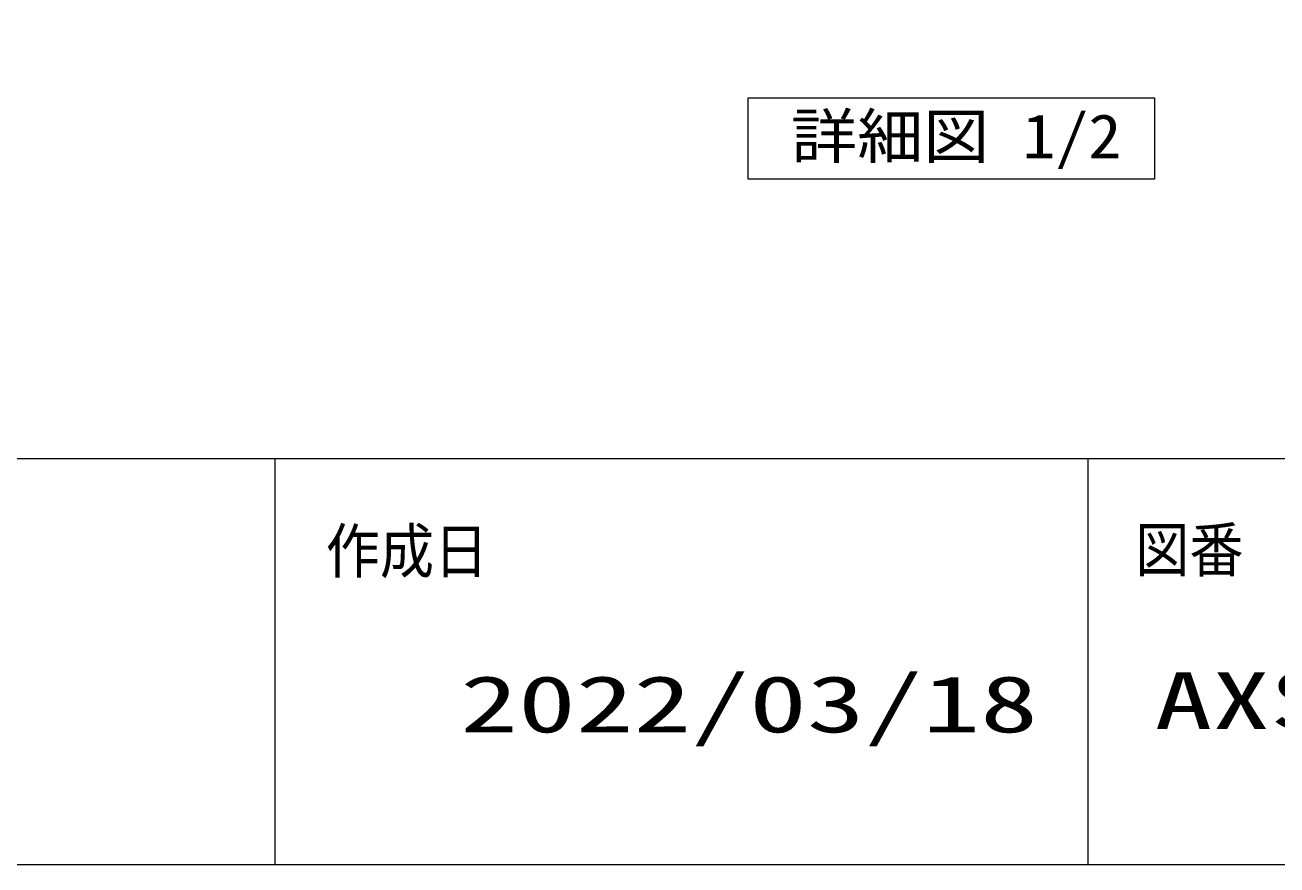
# Model space of a CAD drawing. Units: millimetres, scale not verified. Extents: x -6062 to 6062, y -3045 to 3045.
# Drawn here: x 528 to 1452, y -2770 to -2150 of the extents above; entities that cross this region are included whole.
import ezdxf
from ezdxf.enums import TextEntityAlignment as Align

# ---------------------------------------------------------------- set-up
doc = ezdxf.new("R2010")
doc.units = ezdxf.units.MM
doc.header["$LTSCALE"] = 20
doc.layers.add('0-0_1図面枠', color=7, linetype='Continuous', lineweight=9)
doc.layers.add('0-2_2寸法-3', color=7, linetype='Continuous', lineweight=9)
doc.styles.add('ＭＳ ゴシック', font='')
doc.styles.get('ＭＳ ゴシック').set_extended_font_data('MS Gothic')

# ---------------------------------------------------------------- blocks, each defined once
blk = doc.blocks.new('グループ-43')
at = {"layer": '0-2_2寸法-3'}
blk.add_lwpolyline([(56984, -44080), (62984, -44080), (62984, -45280), (56984, -45280)], close=True, dxfattribs=at)
at = {"layer": '0-2_2寸法-3', "style": 'ＭＳ ゴシック', "width": 1.1}
blk.add_text('詳細図 1/2', height=650.9, dxfattribs=at).set_placement((57617.2, -45164.4), align=Align.BOTTOM_LEFT)
blk = doc.blocks.new('グループ-46')
at = {"layer": '0-0_1図面枠'}
for p, q in [((-80000, -49400), (80000, -49400)), ((50000, -49400), (50000, -55400)), ((62000, -49400), (62000, -55400))]:
    blk.add_line(p, q, dxfattribs=at)
blk.add_lwpolyline([(-80000, 55400), (80000, 55400), (80000, -55400), (-80000, -55400)], close=True, dxfattribs=at)
blk = doc.blocks.new('図面枠')
at = {"layer": '0-0_1図面枠'}
blk.add_blockref('グループ-46', (0, 0), dxfattribs=at)
at = {"layer": '0-0_1図面枠', "style": 'ＭＳ ゴシック', "width": 0.9}
for s, p in [('作成日', (50749.9, -51287.2)), ('図番', (62699.9, -51268.3))]:
    blk.add_text(s, height=650.9, dxfattribs=at).set_placement(p, align=Align.BOTTOM_LEFT)

msp = doc.modelspace()

# ---------------------------------------------------------------- block references
at = {"layer": '0-0_1図面枠', "xscale": 0.05, "yscale": 0.05}
msp.add_blockref('図面枠', (-1787.5, 0), dxfattribs=at)
at = {"layer": '0-2_2寸法-3', "xscale": 0.05, "yscale": 0.05}
msp.add_blockref('グループ-43', (-1787.5, 0), dxfattribs=at)

# ---------------------------------------------------------------- texts
at = {"layer": '0-0_1図面枠', "style": 'ＭＳ ゴシック', "width": 1.5}
for s, p in [('2022/03/18', (849.28, -2684.72)), ('AXSC32-Z007SW-N-TK-Y-03', (1361.76, -2682.24))]:
    msp.add_text(s, height=41.79, dxfattribs=at).set_placement(p, align=Align.BOTTOM_LEFT)

doc.saveas('drawing.dxf')
